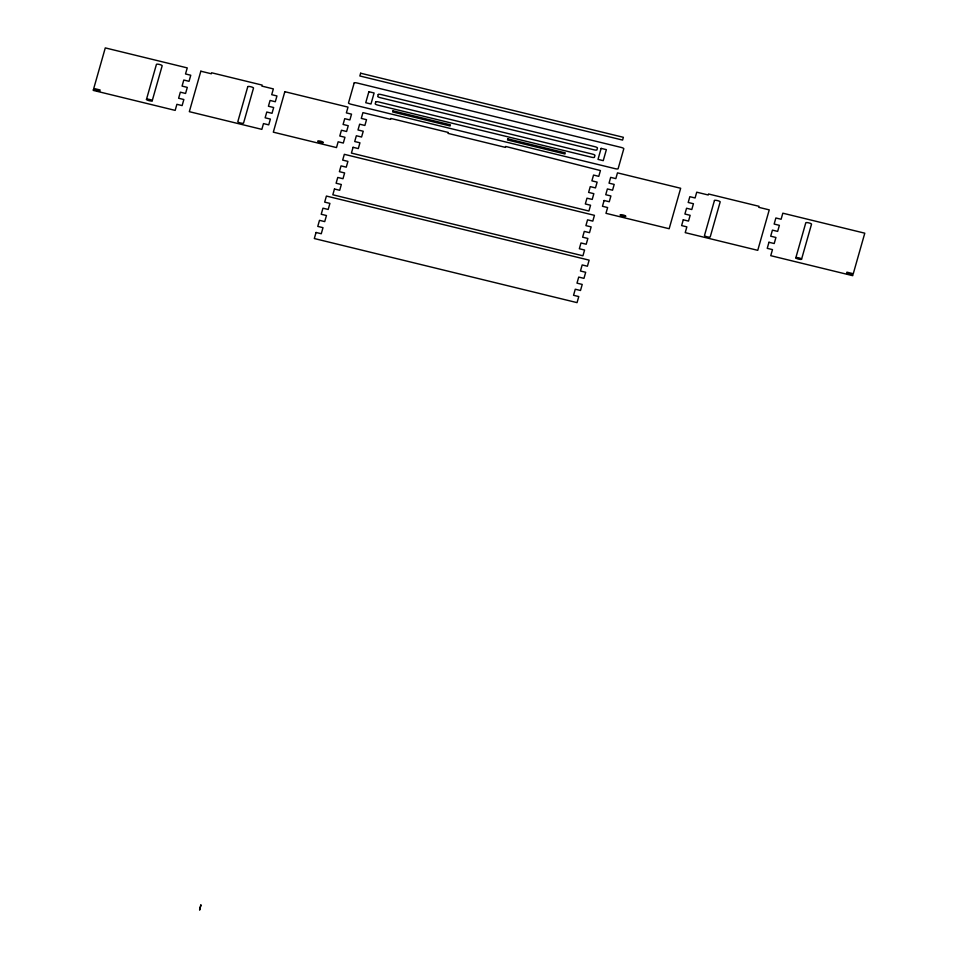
<?xml version="1.0" encoding="UTF-8"?>
<svg xmlns="http://www.w3.org/2000/svg" width="958" height="958" viewBox="0 0 958 958"><rect width="100%" height="100%" fill="white"/><g stroke="black" fill="none" stroke-linecap="round" stroke-linejoin="round"><path stroke-width="1.44" d="M146.478 99.369L156.429 64.39A2.958 0.647 13.6 0 1 159.471 64.461A2.958 0.647 13.6 0 1 162.165 65.779L152.214 100.77A2.958 0.647 13.6 0 1 147.76 100.267A2.958 0.647 13.6 0 1 148.059 99.177A2.958 0.647 13.6 0 1 152.214 100.77M795.835 257.786L805.786 222.795A2.958 0.647 13.6 0 1 808.827 222.879A2.958 0.647 13.6 0 1 811.522 224.196L801.571 259.187A2.958 0.647 13.6 0 1 797.116 258.684A2.958 0.647 13.6 0 1 797.427 257.594A2.958 0.647 13.6 0 1 801.571 259.187M200.617 905.897L199.599 910.1L200.941 904.771L200.617 905.897M93.441 89.573L93.213 90.387L175.17 110.386L176.895 104.314L182.128 105.584L183.852 99.524L178.619 98.243L180.344 92.172L185.577 93.453L187.301 87.382L182.068 86.1L183.792 80.029L189.037 81.31L190.762 75.239L185.517 73.97L187.253 67.898L105.284 47.9L93.764 88.435L100.111 89.98L99.788 91.13L93.441 89.573M200.833 71.203L189.325 111.667L261.845 129.366L263.486 123.582L268.731 124.863L270.384 119.079L265.138 117.798L266.779 112.026L272.024 113.307L273.665 107.524L268.42 106.242L270.072 100.458L275.305 101.74L276.958 95.956L271.713 94.686L273.353 88.902L261.869 86.1L262.157 85.094L211.61 72.772L211.323 73.766L200.833 71.203M247.775 86.675L237.823 121.654A2.958 0.647 13.6 0 0 240.518 122.983A2.958 0.647 13.6 0 0 243.56 123.055L253.511 88.064A2.958 0.647 13.6 0 0 250.816 86.747A2.958 0.647 13.6 0 0 247.775 86.675M284.825 91.693L273.317 132.168L336.509 147.58L338.15 141.796L343.311 143.053L344.952 137.281L339.791 136.012L341.431 130.24L346.592 131.497L348.245 125.714L343.084 124.456L344.724 118.672L349.886 119.93L351.526 114.158L346.365 112.888L348.005 107.116L284.825 91.693M354.185 82.963L348.496 102.961A2.958 0.647 13.6 0 0 351.191 104.278L615.072 168.656A2.958 0.647 13.6 0 0 618.114 168.728L623.802 148.741A2.958 0.647 13.6 0 0 621.107 147.412L357.238 83.035A2.958 0.647 13.6 0 0 354.185 82.963M360.639 73.215L359.849 75.981L622.58 140.072L623.371 137.305L360.639 73.215M316.044 232.471L314.32 238.542L577.051 302.632L578.776 296.561L573.543 295.292L575.267 289.22L580.5 290.49L582.225 284.43L576.991 283.149L578.716 277.078L583.961 278.359L585.685 272.288L580.452 271.006L582.177 264.935L587.41 266.216L589.134 260.145L326.403 196.055L324.678 202.126L329.911 203.395L328.187 209.467L322.954 208.185L321.217 214.257L326.462 215.538L324.726 221.609L319.493 220.328L317.769 226.399L323.002 227.681L321.277 233.74L316.044 232.471M334.462 189.001L332.821 194.785L582.931 255.798L584.572 250.026L579.339 248.745L580.979 242.961L586.212 244.242L587.865 238.458L582.632 237.189L584.272 231.405L589.505 232.674L591.146 226.902L585.913 225.621L587.553 219.837L592.798 221.118L594.439 215.334L344.329 154.322L342.677 160.106L347.91 161.375L346.269 167.159L341.036 165.878L339.395 171.662L344.629 172.943L342.988 178.715L337.755 177.446L336.102 183.229L341.335 184.499L339.695 190.283L334.462 189.001M353.071 147.304L351.418 153.088L588.919 211.023L590.559 205.24L585.326 203.97L586.967 198.186L592.212 199.432L593.84 193.684L588.607 192.402L590.26 186.63L595.493 187.9L597.133 182.128L591.9 180.846L593.541 175.063L598.774 176.344L600.427 170.56L505.692 146.454L505.429 147.388L448.009 133.378L448.272 132.444L390.852 118.433L390.589 119.367L362.926 112.625L361.286 118.409L366.519 119.678L364.878 125.462L359.645 124.181L357.993 129.965L363.238 131.246L361.585 137.018L356.352 135.749L354.711 141.533L359.945 142.802L358.304 148.586L353.071 147.304M368.878 91.705L365.74 102.722L370.986 103.991L374.111 92.986L368.878 91.705M375.752 101.919L375.213 103.799A2.958 0.647 13.6 0 0 377.907 105.117L591.373 157.196A2.958 0.647 13.6 0 0 594.427 157.268L594.954 155.4A2.958 0.647 13.6 0 0 592.272 154.07L378.793 101.991A2.958 0.647 13.6 0 0 375.752 101.919M378.254 94.519L377.727 96.399A2.958 0.647 13.6 0 0 380.422 97.716L593.888 149.795A2.958 0.647 13.6 0 0 596.942 149.867L597.469 147.999A2.958 0.647 13.6 0 0 594.774 146.67L381.308 94.591A2.958 0.647 13.6 0 0 378.254 94.519M393.008 110.841L392.696 111.966L450.116 125.977L450.428 124.851L393.008 110.841M507.848 138.85L507.524 139.976L564.945 153.987L565.268 152.861L507.848 138.85M601.133 148.37L598.008 159.375L603.241 160.657L606.366 149.64L601.133 148.37M604.103 200.497L602.462 206.281L607.623 207.539L605.971 213.323L669.163 228.734L680.671 188.271L617.479 172.859L615.838 178.631L610.677 177.374L609.037 183.158L614.198 184.415L612.557 190.199L607.384 188.93L605.743 194.713L610.905 195.971L609.264 201.755L604.103 200.497M683.27 219.813L681.617 225.585L686.862 226.866L685.221 232.65L757.754 250.337L769.25 209.874L758.76 207.323L759.047 206.317L708.489 193.983L708.213 194.989L696.729 192.187L695.089 197.971L689.844 196.689L688.191 202.473L693.436 203.743L691.796 209.527L686.551 208.245L684.91 214.029L690.155 215.311L688.515 221.082L683.27 219.813M714.44 200.509L704.489 235.5A2.958 0.647 13.6 0 0 707.184 236.83A2.958 0.647 13.6 0 0 710.225 236.901L720.177 201.91A2.958 0.647 13.6 0 0 717.482 200.593A2.958 0.647 13.6 0 0 714.44 200.509M768.963 242.266L767.238 248.338L772.483 249.607L770.747 255.678L852.716 275.676L852.943 274.862L846.597 273.317L846.92 272.18L853.267 273.725L864.787 233.189L782.83 213.191L781.105 219.262L775.872 217.981L774.148 224.052L779.381 225.334L777.656 231.405L772.423 230.124L770.699 236.195L775.932 237.476L774.208 243.536L768.963 242.266M621.359 215.801A2.958 0.647 13.6 0 0 625.813 216.316A2.958 0.647 13.6 0 0 621.67 214.724A2.958 0.647 13.6 0 0 621.359 215.801M318.93 142.023A2.958 0.647 13.6 0 0 323.385 142.526A2.958 0.647 13.6 0 0 319.23 140.946A2.958 0.647 13.6 0 0 318.93 142.023"/></g></svg>
